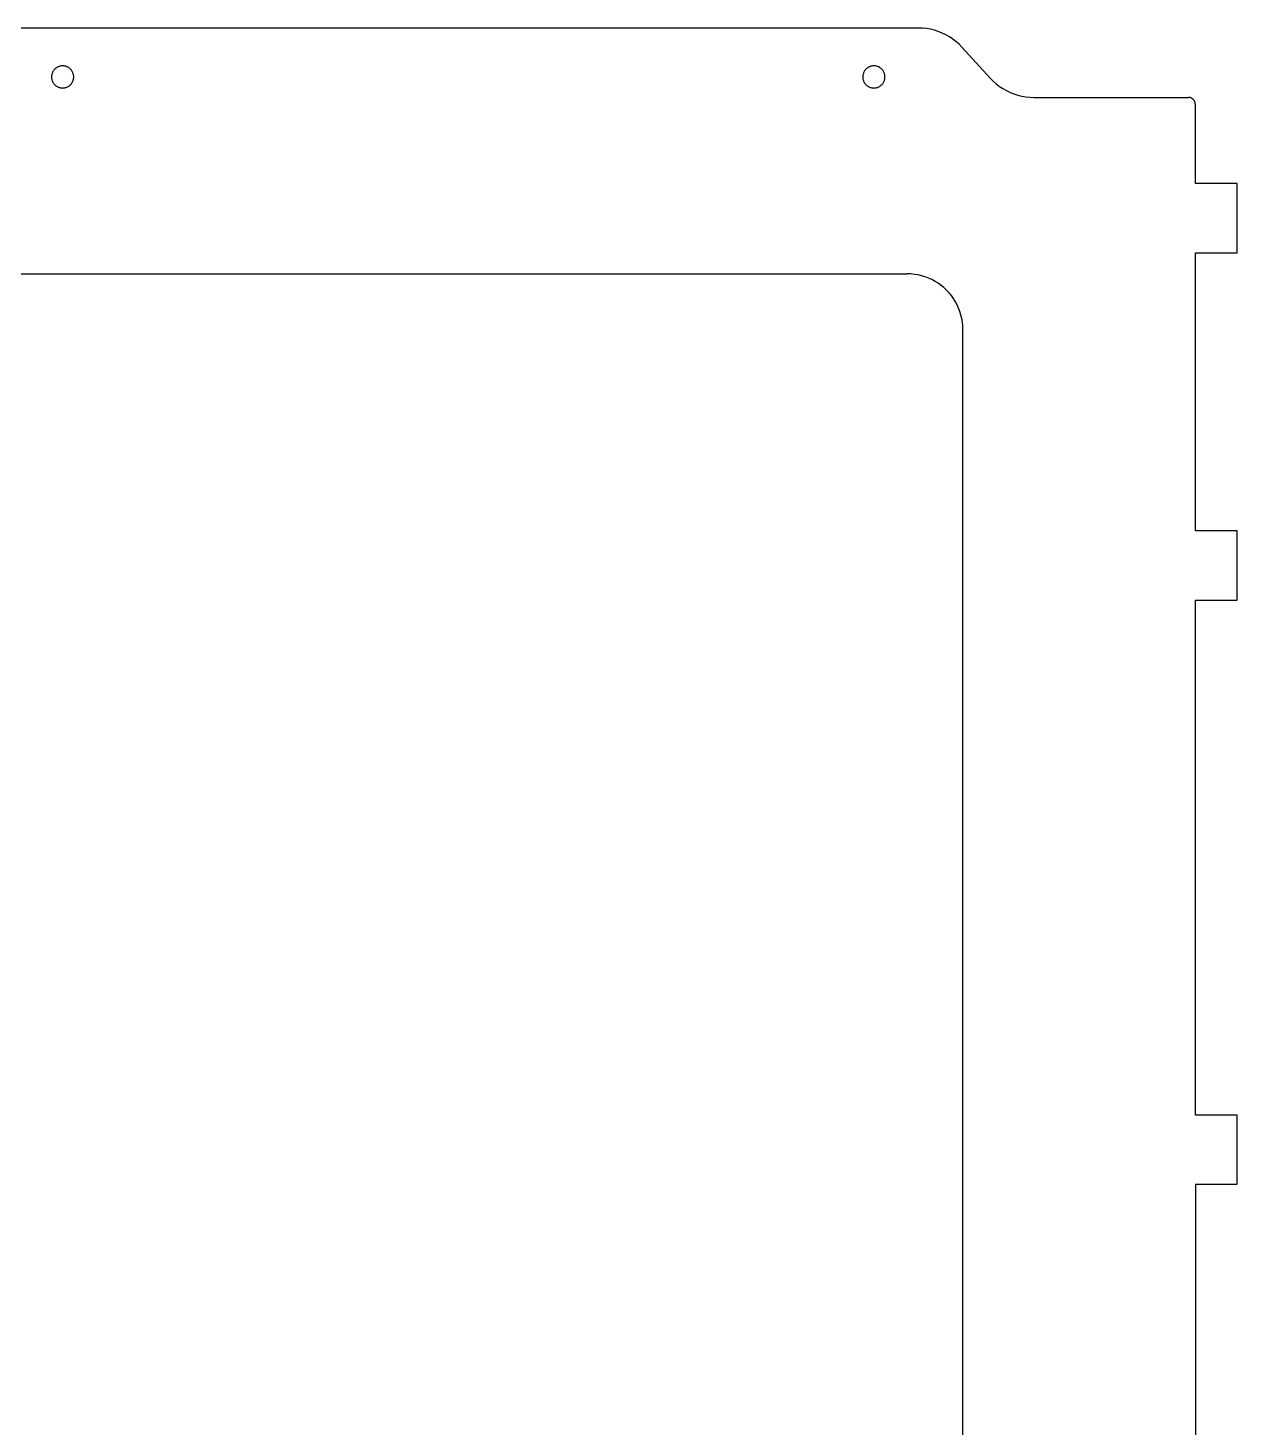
# Model space of a CAD drawing. Header units: centimetres. Extents: x 0 to 76.5, y 0 to 40.3.
# Drawn here: x 59.13 to 76.54, y 20.17 to 40.33 of the extents above; entities that cross this region are included whole.
import ezdxf

# ---------------------------------------------------------------- set-up
doc = ezdxf.new("R2010")
doc.units = ezdxf.units.CM
doc.header["$MEASUREMENT"] = 0
doc.layers.add('222 mks tft28 sbase dual 3mm.dxf v2_222 mks tft28 sbase 3mm', color=7, linetype='Continuous')

msp = doc.modelspace()

# ---------------------------------------------------------------- linework, layer by layer
at = {"layer": '222 mks tft28 sbase dual 3mm.dxf v2_222 mks tft28 sbase 3mm'}
for p, q in [((71.948, 40.331), (47.307, 40.331)), ((72.007, 40.329), (71.948, 40.331)), ((72.065, 40.323), (72.007, 40.329)), ((72.123, 40.313), (72.065, 40.323)), ((72.18, 40.299), (72.123, 40.313)), ((72.236, 40.281), (72.18, 40.299)), ((72.291, 40.259), (72.236, 40.281)), ((72.344, 40.234), (72.291, 40.259)), ((72.395, 40.204), (72.344, 40.234)), ((72.443, 40.172), (72.395, 40.204)), ((72.49, 40.136), (72.443, 40.172)), ((72.534, 40.097), (72.49, 40.136)), ((72.575, 40.055), (72.534, 40.097)), ((72.575, 40.055), (72.985, 39.607)), ((59.503, 39.732), (59.497, 39.724)), ((59.51, 39.739), (59.503, 39.732)), ((59.518, 39.746), (59.51, 39.739)), ((59.526, 39.753), (59.518, 39.746)), ((59.535, 39.759), (59.526, 39.753)), ((59.544, 39.765), (59.535, 39.759)), ((59.553, 39.77), (59.544, 39.765)), ((59.562, 39.774), (59.553, 39.77)), ((59.572, 39.778), (59.562, 39.774)), ((59.582, 39.781), (59.572, 39.778)), ((59.592, 39.783), (59.582, 39.781)), ((59.603, 39.785), (59.592, 39.783)), ((59.613, 39.786), (59.603, 39.785)), ((59.624, 39.786), (59.613, 39.786)), ((59.634, 39.786), (59.624, 39.786)), ((59.644, 39.785), (59.634, 39.786)), ((59.655, 39.783), (59.644, 39.785)), ((59.665, 39.781), (59.655, 39.783)), ((59.675, 39.778), (59.665, 39.781)), ((59.685, 39.774), (59.675, 39.778)), ((59.694, 39.77), (59.685, 39.774)), ((59.704, 39.765), (59.694, 39.77)), ((59.713, 39.759), (59.704, 39.765)), ((59.721, 39.753), (59.713, 39.759)), ((59.729, 39.746), (59.721, 39.753)), ((59.737, 39.739), (59.729, 39.746)), ((59.744, 39.732), (59.737, 39.739)), ((59.751, 39.724), (59.744, 39.732)), ((71.187, 39.732), (71.181, 39.724)), ((71.194, 39.739), (71.187, 39.732)), ((71.202, 39.746), (71.194, 39.739)), ((71.21, 39.753), (71.202, 39.746)), ((71.219, 39.759), (71.21, 39.753)), ((71.228, 39.765), (71.219, 39.759)), ((71.237, 39.77), (71.228, 39.765)), ((71.246, 39.774), (71.237, 39.77)), ((71.256, 39.778), (71.246, 39.774)), ((71.266, 39.781), (71.256, 39.778)), ((71.276, 39.783), (71.266, 39.781)), ((71.287, 39.785), (71.276, 39.783)), ((71.297, 39.786), (71.287, 39.785)), ((71.308, 39.786), (71.297, 39.786)), ((71.318, 39.786), (71.308, 39.786)), ((71.328, 39.785), (71.318, 39.786)), ((71.339, 39.783), (71.328, 39.785)), ((71.349, 39.781), (71.339, 39.783)), ((71.359, 39.778), (71.349, 39.781)), ((71.369, 39.774), (71.359, 39.778)), ((71.378, 39.77), (71.369, 39.774)), ((71.388, 39.765), (71.378, 39.77)), ((71.396, 39.759), (71.388, 39.765)), ((71.405, 39.753), (71.396, 39.759)), ((71.413, 39.746), (71.405, 39.753)), ((71.421, 39.739), (71.413, 39.746)), ((71.428, 39.732), (71.421, 39.739)), ((71.435, 39.724), (71.428, 39.732)), ((59.465, 39.647), (59.464, 39.637)), ((59.464, 39.637), (59.464, 39.626)), ((59.464, 39.626), (59.464, 39.616)), ((59.464, 39.616), (59.465, 39.605)), ((59.467, 39.657), (59.465, 39.647)), ((59.465, 39.605), (59.467, 39.595)), ((59.469, 39.668), (59.467, 39.657)), ((59.467, 39.595), (59.469, 39.585)), ((59.472, 39.678), (59.469, 39.668)), ((59.469, 39.585), (59.472, 39.575)), ((59.476, 39.687), (59.472, 39.678)), ((59.472, 39.575), (59.476, 39.565)), ((59.48, 39.697), (59.476, 39.687)), ((59.476, 39.565), (59.48, 39.555)), ((59.485, 39.706), (59.48, 39.697)), ((59.48, 39.555), (59.485, 39.546)), ((59.491, 39.715), (59.485, 39.706)), ((59.485, 39.546), (59.491, 39.537)), ((59.497, 39.724), (59.491, 39.715)), ((59.491, 39.537), (59.497, 39.529)), ((59.497, 39.529), (59.503, 39.521)), ((59.744, 39.521), (59.751, 39.529)), ((59.757, 39.715), (59.751, 39.724)), ((59.751, 39.529), (59.757, 39.537)), ((59.762, 39.706), (59.757, 39.715)), ((59.757, 39.537), (59.762, 39.546)), ((59.767, 39.697), (59.762, 39.706)), ((59.762, 39.546), (59.767, 39.555)), ((59.771, 39.687), (59.767, 39.697)), ((59.767, 39.555), (59.771, 39.565)), ((59.775, 39.678), (59.771, 39.687)), ((59.771, 39.565), (59.775, 39.575)), ((59.778, 39.668), (59.775, 39.678)), ((59.775, 39.575), (59.778, 39.585)), ((59.781, 39.657), (59.778, 39.668)), ((59.778, 39.585), (59.781, 39.595)), ((59.782, 39.647), (59.781, 39.657)), ((59.781, 39.595), (59.782, 39.605)), ((59.783, 39.637), (59.782, 39.647)), ((59.782, 39.605), (59.783, 39.616)), ((59.784, 39.626), (59.783, 39.637)), ((59.783, 39.616), (59.784, 39.626)), ((71.149, 39.647), (71.148, 39.637)), ((71.148, 39.637), (71.148, 39.626)), ((71.148, 39.626), (71.148, 39.616)), ((71.148, 39.616), (71.149, 39.605)), ((71.151, 39.657), (71.149, 39.647)), ((71.149, 39.605), (71.151, 39.595)), ((71.153, 39.668), (71.151, 39.657)), ((71.151, 39.595), (71.153, 39.585)), ((71.156, 39.678), (71.153, 39.668)), ((71.153, 39.585), (71.156, 39.575)), ((71.16, 39.687), (71.156, 39.678)), ((71.156, 39.575), (71.16, 39.565)), ((71.164, 39.697), (71.16, 39.687)), ((71.16, 39.565), (71.164, 39.555)), ((71.169, 39.706), (71.164, 39.697)), ((71.164, 39.555), (71.169, 39.546)), ((71.175, 39.715), (71.169, 39.706)), ((71.169, 39.546), (71.175, 39.537)), ((71.181, 39.724), (71.175, 39.715)), ((71.175, 39.537), (71.181, 39.529)), ((71.181, 39.529), (71.187, 39.521)), ((71.428, 39.521), (71.435, 39.529)), ((71.441, 39.715), (71.435, 39.724)), ((71.435, 39.529), (71.441, 39.537)), ((71.446, 39.706), (71.441, 39.715)), ((71.441, 39.537), (71.446, 39.546)), ((71.451, 39.697), (71.446, 39.706)), ((71.446, 39.546), (71.451, 39.555)), ((71.455, 39.687), (71.451, 39.697)), ((71.451, 39.555), (71.455, 39.565)), ((71.459, 39.678), (71.455, 39.687)), ((71.455, 39.565), (71.459, 39.575)), ((71.462, 39.668), (71.459, 39.678)), ((71.459, 39.575), (71.462, 39.585)), ((71.465, 39.657), (71.462, 39.668)), ((71.462, 39.585), (71.465, 39.595)), ((71.466, 39.647), (71.465, 39.657)), ((71.465, 39.595), (71.466, 39.605)), ((71.467, 39.637), (71.466, 39.647)), ((71.466, 39.605), (71.467, 39.616)), ((71.468, 39.626), (71.467, 39.637)), ((71.467, 39.616), (71.468, 39.626)), ((72.985, 39.607), (73.026, 39.565)), ((73.026, 39.565), (73.07, 39.526)), ((73.07, 39.526), (73.117, 39.49)), ((59.503, 39.521), (59.51, 39.513)), ((59.51, 39.513), (59.518, 39.506)), ((59.518, 39.506), (59.526, 39.499)), ((59.526, 39.499), (59.535, 39.493)), ((59.535, 39.493), (59.544, 39.488)), ((59.544, 39.488), (59.553, 39.483)), ((59.553, 39.483), (59.562, 39.478)), ((59.562, 39.478), (59.572, 39.475)), ((59.572, 39.475), (59.582, 39.472)), ((59.582, 39.472), (59.592, 39.469)), ((59.592, 39.469), (59.603, 39.468)), ((59.603, 39.468), (59.613, 39.467)), ((59.613, 39.467), (59.624, 39.466)), ((59.624, 39.466), (59.634, 39.467)), ((59.634, 39.467), (59.644, 39.468)), ((59.644, 39.468), (59.655, 39.469)), ((59.655, 39.469), (59.665, 39.472)), ((59.665, 39.472), (59.675, 39.475)), ((59.675, 39.475), (59.685, 39.478)), ((59.685, 39.478), (59.694, 39.483)), ((59.694, 39.483), (59.704, 39.488)), ((59.704, 39.488), (59.713, 39.493)), ((59.713, 39.493), (59.721, 39.499)), ((59.721, 39.499), (59.729, 39.506)), ((59.729, 39.506), (59.737, 39.513)), ((59.737, 39.513), (59.744, 39.521)), ((71.187, 39.521), (71.194, 39.513)), ((71.194, 39.513), (71.202, 39.506)), ((71.202, 39.506), (71.21, 39.499)), ((71.21, 39.499), (71.219, 39.493)), ((71.219, 39.493), (71.228, 39.488)), ((71.228, 39.488), (71.237, 39.483)), ((71.237, 39.483), (71.246, 39.478)), ((71.246, 39.478), (71.256, 39.475)), ((71.256, 39.475), (71.266, 39.472)), ((71.266, 39.472), (71.276, 39.469)), ((71.276, 39.469), (71.287, 39.468)), ((71.287, 39.468), (71.297, 39.467)), ((71.297, 39.467), (71.308, 39.466)), ((71.308, 39.466), (71.318, 39.467)), ((71.318, 39.467), (71.328, 39.468)), ((71.328, 39.468), (71.339, 39.469)), ((71.339, 39.469), (71.349, 39.472)), ((71.349, 39.472), (71.359, 39.475)), ((71.359, 39.475), (71.369, 39.478)), ((71.369, 39.478), (71.378, 39.483)), ((71.378, 39.483), (71.388, 39.488)), ((71.388, 39.488), (71.396, 39.493)), ((71.396, 39.493), (71.405, 39.499)), ((71.405, 39.499), (71.413, 39.506)), ((71.413, 39.506), (71.421, 39.513)), ((71.421, 39.513), (71.428, 39.521)), ((73.117, 39.49), (73.165, 39.458)), ((73.165, 39.458), (73.216, 39.429)), ((73.216, 39.429), (73.269, 39.403)), ((73.269, 39.403), (73.324, 39.381)), ((73.324, 39.381), (73.38, 39.363)), ((73.38, 39.363), (73.437, 39.349)), ((73.437, 39.349), (73.495, 39.339)), ((73.495, 39.339), (73.553, 39.333)), ((73.553, 39.333), (73.612, 39.331)), ((73.612, 39.331), (75.838, 39.331)), ((75.844, 39.331), (75.838, 39.331)), ((75.851, 39.33), (75.844, 39.331)), ((75.857, 39.329), (75.851, 39.33)), ((75.863, 39.328), (75.857, 39.329)), ((75.87, 39.326), (75.863, 39.328)), ((75.876, 39.324), (75.87, 39.326)), ((75.882, 39.321), (75.876, 39.324)), ((75.888, 39.318), (75.882, 39.321)), ((75.893, 39.314), (75.888, 39.318)), ((75.898, 39.31), (75.893, 39.314)), ((75.904, 39.306), (75.898, 39.31)), ((75.908, 39.302), (75.904, 39.306)), ((75.913, 39.297), (75.908, 39.302)), ((75.917, 39.292), (75.913, 39.297)), ((75.921, 39.287), (75.917, 39.292)), ((75.924, 39.281), (75.921, 39.287)), ((75.927, 39.275), (75.924, 39.281)), ((75.93, 39.269), (75.927, 39.275)), ((75.932, 39.263), (75.93, 39.269)), ((75.934, 39.257), (75.932, 39.263)), ((75.936, 39.251), (75.934, 39.257)), ((75.937, 39.244), (75.936, 39.251)), ((75.937, 39.238), (75.937, 39.244)), ((75.938, 39.231), (75.937, 39.238)), ((75.938, 38.091), (75.938, 39.231)), ((76.538, 38.091), (75.938, 38.091)), ((76.538, 37.091), (76.538, 38.091)), ((75.938, 37.091), (76.538, 37.091)), ((75.938, 33.09), (75.938, 37.091)), ((47.48, 36.789), (71.789, 36.789)), ((71.841, 36.788), (71.789, 36.789)), ((71.893, 36.782), (71.841, 36.788)), ((71.945, 36.774), (71.893, 36.782)), ((71.996, 36.762), (71.945, 36.774)), ((72.046, 36.747), (71.996, 36.762)), ((72.095, 36.728), (72.046, 36.747)), ((72.143, 36.707), (72.095, 36.728)), ((72.189, 36.682), (72.143, 36.707)), ((72.234, 36.654), (72.189, 36.682)), ((72.276, 36.624), (72.234, 36.654)), ((72.317, 36.591), (72.276, 36.624)), ((72.355, 36.555), (72.317, 36.591)), ((72.391, 36.517), (72.355, 36.555)), ((72.424, 36.476), (72.391, 36.517)), ((72.454, 36.434), (72.424, 36.476)), ((72.482, 36.389), (72.454, 36.434)), ((72.507, 36.343), (72.482, 36.389)), ((72.528, 36.295), (72.507, 36.343)), ((72.547, 36.246), (72.528, 36.295)), ((72.562, 36.196), (72.547, 36.246)), ((72.574, 36.145), (72.562, 36.196)), ((72.582, 36.094), (72.574, 36.145)), ((72.587, 36.042), (72.582, 36.094)), ((72.589, 35.989), (72.587, 36.042)), ((72.589, 10.209), (72.589, 35.989)), ((76.538, 33.09), (75.938, 33.09)), ((76.538, 32.09), (76.538, 33.09)), ((75.938, 24.674), (75.938, 32.09)), ((75.938, 32.09), (76.538, 32.09)), ((76.538, 24.674), (75.938, 24.674)), ((76.538, 23.676), (76.538, 24.674)), ((75.938, 23.676), (75.938, 19.674)), ((75.938, 23.676), (76.538, 23.676))]:
    msp.add_line(p, q, dxfattribs=at)

doc.saveas('drawing.dxf')
